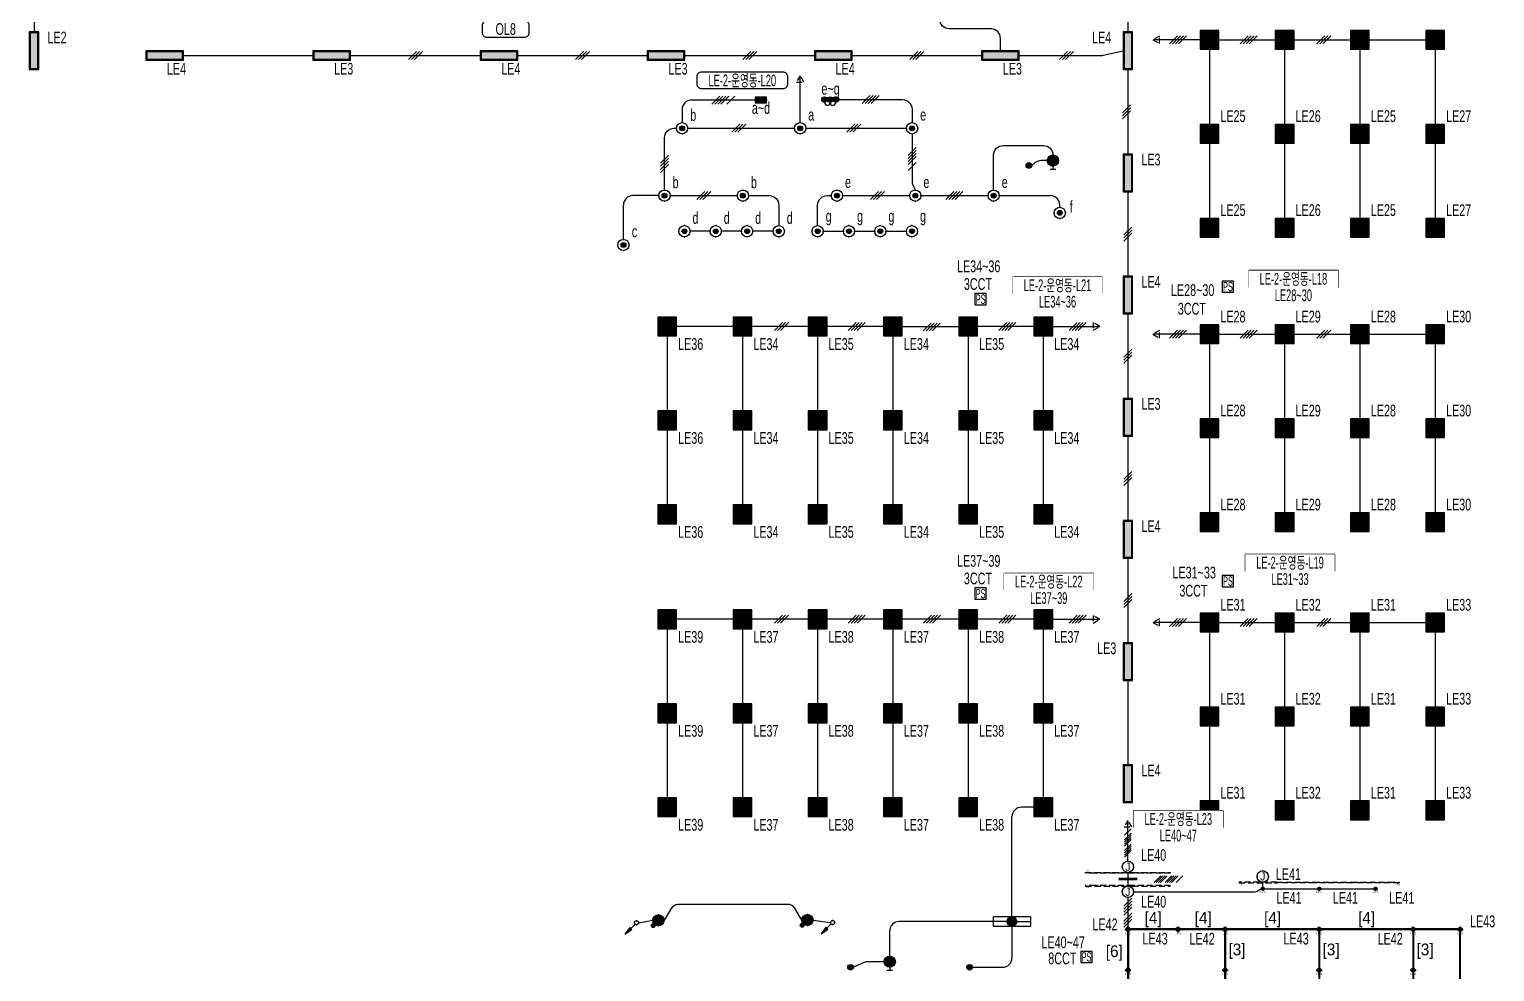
# Model space of a CAD drawing. Header units: millimetres. Extents: x 86947 to 500447, y -530175 to 1059536.
# Drawn here: x 126004 to 172755, y -129245 to -99159 of the extents above; entities that cross this region are included whole.
import ezdxf
from ezdxf.enums import TextEntityAlignment as Align

# ---------------------------------------------------------------- set-up
doc = ezdxf.new("R2010")
doc.units = ezdxf.units.MM
doc.header["$LTSCALE"] = 150
doc.set_wipeout_variables(frame=1)
doc.linetypes.add('D1', pattern=[3, 1, -1, 1])
doc.linetypes.add('DASHED2', pattern=[0.375, 0.25, -0.125])
for name, color, linetype in [('------01 Distribution Panel', 3, 'Continuous'), ('------03 Lighting Fixture', 3, 'Continuous'), ('------04 Lighting Switch', 2, 'Continuous'), ('------04 Number of Strands (가닥수)', 1, 'Continuous'), ('------Number of Strands (가닥수)', 1, 'Continuous'), ('-----20 General Symbol', 3, 'Continuous'), ('-----21 Embeded Wire in Ceiling or Wall', 4, 'Continuous'), ('-----23 Concealed or Exposed Wire', 4, 'D1'), ('-----29 Indicator', 1, 'Continuous'), ('e', 1, 'Continuous'), ('I-C-LIGHT', 10, 'Continuous')]:
    doc.layers.add(name, color=color, linetype=linetype)
doc.styles.add('ELEC', font='')
doc.styles.get('ELEC').set_extended_font_data('Dotum')

# ---------------------------------------------------------------- blocks, each defined once
blk = doc.blocks.new('*U15')
blk.add_lwpolyline([(150, 0), (-150, 0), (-150, -300), (150, -300)], close=True)
at = {"style": 'ELEC', "width": 0.6}
blk.add_text('PS', height=250, dxfattribs=at).set_placement((0, -150), align=Align.MIDDLE)
blk = doc.blocks.new('*U12')
h = blk.add_hatch(color=256)
edge = h.paths.add_edge_path()
edge.add_arc((0, -75), 75, 0, 360)
blk.add_circle((0, -75), 75)
blk = doc.blocks.new('*U16')
h = blk.add_hatch(color=256)
edge = h.paths.add_edge_path()
edge.add_arc((-150, -75), 75, 0, 360)
h = blk.add_hatch(color=256)
edge = h.paths.add_edge_path()
edge.add_arc((0, -75), 75, 0, 360)
h = blk.add_hatch(color=256)
edge = h.paths.add_edge_path()
edge.add_arc((150, -75), 75, 0, 360)
for centre in [(-150, -75), (0, -75), (150, -75)]:
    blk.add_circle(centre, 75)
for centre in [(-75, 0), (75, 0)]:
    blk.add_arc(centre, 75, 0, 180)
blk = doc.blocks.new('*U14')
h = blk.add_hatch(color=256)
edge = h.paths.add_edge_path()
edge.add_arc((-75, -75), 75, 0, 360)
h = blk.add_hatch(color=256)
edge = h.paths.add_edge_path()
edge.add_arc((75, -75), 75, 0, 360)
blk.add_lwpolyline([(150, 0), (-150, 0), (-150, -150), (150, -150)], close=True)
for centre in [(-75, -75), (75, -75)]:
    blk.add_circle(centre, 75)
blk = doc.blocks.new('E16')
at = {"linetype": 'Continuous'}
h = blk.add_hatch(color=256, dxfattribs=at)
h.dxf.hatch_style = 1
h.paths.add_polyline_path([(570, -120), (570, 120), (-570, 120), (-570, -120)])
blk.add_lwpolyline([(600, 150), (-600, 150), (-600, -150), (600, -150)], close=True, dxfattribs=at)
at = {"color": 1, "linetype": 'Continuous'}
blk.add_lwpolyline([(570, 120), (-570, 120), (-570, -120), (570, -120)], close=True, dxfattribs=at)
blk = doc.blocks.new('E21')
h = blk.add_hatch(color=256)
h.dxf.hatch_style = 1
h.paths.add_polyline_path([(-270, 270), (-270, -270), (270, -270), (270, 270)])
blk.add_lwpolyline([(-300, -300), (300, -300), (300, 300), (-300, 300)], close=True)
at = {"color": 1, "linetype": 'Continuous'}
blk.add_lwpolyline([(-270, -270), (270, -270), (270, 270), (-270, 270)], close=True, dxfattribs=at)
blk = doc.blocks.new('D02')
at = {"linetype": 'Continuous'}
for radius in [150, 64.3]:
    blk.add_circle((0, 0), radius, dxfattribs=at)
for p in [(-150, 0), (0, 150), (150, 0), (0, -150)]:
    blk.add_point(p)
blk = doc.blocks.new('G07-1')
blk.add_hatch(color=256).paths.add_polyline_path([(64, 0, 1), (-64, 0, 1)])
blk.add_blockref('D02', (0, 0))
blk = doc.blocks.new('D06')
for p, q in [((-75, 0), (0, 0)), ((0, -75), (0, 75))]:
    blk.add_line(p, q)
at = {"linetype": 'Continuous'}
blk.add_circle((-225, 0), 150, dxfattribs=at)
for p in [(-375, 0), (-225, 150), (-75, 0), (-225, -150)]:
    blk.add_point(p)
blk = doc.blocks.new('E06')
blk.add_hatch(color=256).paths.add_polyline_path([(-75, 0, 1), (-375, 0, 1)])
blk.add_blockref('D06', (0, 0))
blk = doc.blocks.new('D01')
at = {"linetype": 'Continuous'}
blk.add_circle((0, 0), 150, dxfattribs=at)
for p in [(-150, 0), (0, 150), (150, 0), (0, -150)]:
    blk.add_point(p)
blk = doc.blocks.new('E05')
blk.add_hatch(color=256).paths.add_polyline_path([(106, 106), (106, 106, 0.668179), (-150, 0, 1), (150, 0, 0.198912)])
h = blk.add_hatch(color=256)
edge = h.paths.add_edge_path()
edge.add_arc((141, 141), 50, 0, 360)
blk.add_circle((141, 141), 50)
blk.add_blockref('D01', (0, 0))
blk = doc.blocks.new('D14')
at = {"linetype": 'Continuous'}
for p, q in [((-150, 0), (-600, 0)), ((150, 0), (600, 0))]:
    blk.add_line(p, q, dxfattribs=at)
blk.add_lwpolyline([(600, 150), (-600, 150), (-600, -150), (600, -150)], close=True, dxfattribs=at)
blk.add_circle((0, 0), 150, dxfattribs=at)
for p in [(-150, 0), (0, 150), (150, 0), (0, -150)]:
    blk.add_point(p)
blk = doc.blocks.new('E14')
blk.add_hatch(color=256).paths.add_polyline_path([(-150, 0, 1), (150, 0, 1)])
blk.add_blockref('D14', (0, 0))
blk = doc.blocks.new('L-spot-2')
at = {"color": 2}
blk.add_lwpolyline([(1496158, 242399), (1496128, 242369), (1496158, 242339), (1496188, 242369)], close=True, dxfattribs=at)
at = {"layer": 'I-C-LIGHT', "color": 1}
for p, q in [((1496062, 242369), (1496253, 242369)), ((1496158, 242274), (1496158, 242465))]:
    blk.add_line(p, q, dxfattribs=at)
at = {"layer": 'I-C-LIGHT', "color": 4}
blk.add_circle((1496158, 242369), 65, dxfattribs=at)
at = {"layer": 'I-C-LIGHT', "color": 8}
blk.add_circle((1496158, 242369), 55.6, dxfattribs=at)
at = {"layer": 'I-C-LIGHT', "color": 9, "insert": (1496158, 242244), "char_height": 60, "width": 294.84, "attachment_point": 5, "style": 'ELEC'}
blk.add_mtext('LS-2', dxfattribs=at)
blk = doc.blocks.new('LT-1')
at = {"layer": 'I-C-LIGHT'}
h = blk.add_hatch(dxfattribs=at)
h.set_pattern_fill('ANSI31', color=249, scale=50)
h.set_pattern_definition([(45, (137317.1204, 2203378.948), (-4.419417382, 4.419417382), [])])
edge = h.paths.add_edge_path()
edge.add_arc((1069218, 760156), 25, 0, 360)
at = {"layer": 'I-C-LIGHT', "color": 1}
for p, q in [((1069158, 760156), (1069278, 760156)), ((1069218, 760216), (1069218, 760096))]:
    blk.add_line(p, q, dxfattribs=at)
at = {"layer": 'I-C-LIGHT', "color": 9}
blk.add_circle((1069218, 760156), 48, dxfattribs=at)
at = {"layer": 'I-C-LIGHT', "color": 1}
blk.add_circle((1069218, 760156), 40, dxfattribs=at)
at = {"layer": 'I-C-LIGHT', "color": 8}
blk.add_circle((1069218, 760156), 25, dxfattribs=at)
at = {"layer": 'I-C-LIGHT', "color": 9, "insert": (1069218, 760096), "char_height": 60, "width": 294.84, "attachment_point": 2, "style": 'ELEC'}
blk.add_mtext('LD-1', dxfattribs=at)
blk = doc.blocks.new('2F 인테리어')
at = {"layer": 'I-C-LIGHT', "color": 4}
for p, q in [((-88146, -127991), (-88146, -131795)), ((-85146, -128006), (-85146, -131699)), ((-82146, -127991), (-82146, -131795))]:
    blk.add_line(p, q, dxfattribs=at)
at = {"layer": 'I-C-LIGHT', "linetype": 'DASHED2', "ltscale": 5, "elevation": 0}
for points in [[(-92596, -126075), (-92296, -126075), (-92296, -126095), (-92596, -126095)], [(-92596, -126515), (-92296, -126515), (-92296, -126495), (-92596, -126495)], [(-87696, -126405), (-86496, -126405), (-86496, -126385), (-87696, -126385)], [(-85296, -126405), (-86496, -126405), (-86496, -126385), (-85296, -126385)], [(-84096, -126405), (-85296, -126405), (-85296, -126385), (-84096, -126385)], [(-82896, -126405), (-84096, -126405), (-84096, -126385), (-82896, -126385)], [(-82596, -126405), (-82896, -126405), (-82896, -126385), (-82596, -126385)]]:
    blk.add_lwpolyline(points, close=True, dxfattribs=at)
at = {"layer": 'I-C-LIGHT', "linetype": 'DASHED2', "ltscale": 5}
for points in [[(-92296, -126075), (-91096, -126075), (-91096, -126095), (-92296, -126095)], [(-91096, -126075), (-89896, -126075), (-89896, -126095), (-91096, -126095)], [(-92296, -126515), (-91096, -126515), (-91096, -126495), (-92296, -126495)], [(-91096, -126515), (-89896, -126515), (-89896, -126495), (-91096, -126495)]]:
    blk.add_lwpolyline(points, close=True, dxfattribs=at)
at = {"layer": 'I-C-LIGHT', "color": 1, "elevation": 0}
for points in [[(-106146, -131810), (-80631, -131810), (-80631, -127880), (-91261, -127880), (-91261, -131795)], [(-106146, -131780), (-80661, -131780), (-80661, -127910), (-91231, -127910), (-91231, -131795)]]:
    blk.add_lwpolyline(points, dxfattribs=at)
at = {"layer": 'I-C-LIGHT', "color": 4, "elevation": 0}
blk.add_lwpolyline([(-106146, -131795), (-80646, -131795), (-80646, -127895), (-91246, -127895), (-91246, -131795)], dxfattribs=at)
at = {"layer": 'I-C-LIGHT', "color": 1}
for points in [[(-88161, -127895), (-88161, -131795)], [(-88131, -127895), (-88131, -131795)], [(-85161, -127895), (-85161, -131795)], [(-85131, -127895), (-85131, -131795)], [(-82161, -127895), (-82161, -131795)], [(-82131, -127895), (-82131, -131795)]]:
    blk.add_lwpolyline(points, dxfattribs=at)
at = {"layer": 'I-C-LIGHT', "xscale": 1.041666666666667, "yscale": 1.041666666666667, "zscale": 1.041666666666667}
for p in [(-1200715, -918425), (-1198915, -918425), (-1197115, -918425)]:
    blk.add_blockref('LT-1', p, dxfattribs=at)
at = {"layer": 'I-C-LIGHT'}
for p in [(-1587404, -370264, 0), (-1585804, -370264), (-1584304, -370264), (-1581304, -370264), (-1578304, -370264), (-1576804, -370264), (-1587404, -371564, 0), (-1584304, -371564), (-1581304, -371564), (-1578304, -371564)]:
    blk.add_blockref('L-spot-2', p, dxfattribs=at)
at = {"layer": 'I-C-LIGHT', "color": 9, "char_height": 60, "width": 195.11, "attachment_point": 5, "style": 'ELEC'}
for insert in [(-92534, -126025), (-92534, -126545), (-87649, -126455, 0), (-82620, -126455, 0)]:
    blk.add_mtext('T5', dxfattribs=dict(at, insert=insert))
blk = doc.blocks.new('O01')
blk.add_hatch(color=256).paths.add_polyline_path([(-149, -218), (-218, -149), (-368, -368)])
blk.add_line((-46, -46), (-184, -184))
blk.add_lwpolyline([(-368, -368), (-149, -218), (-218, -149), (-368, -368)])
blk.add_circle((0, 0), 65)
for p in [(-65, 0), (-65, 0), (0, 65), (0, 65), (65, 0), (65, 0), (0, -65), (0, -65)]:
    blk.add_point(p)
blk = doc.blocks.new('O04')
blk.add_circle((0, 0), 150)
for p in [(-150, 0), (0, 150), (150, 0), (0, -150)]:
    blk.add_point(p)
at = {"style": 'ELEC'}
blk.add_text('J', height=214, dxfattribs=at).set_placement((0, 0), align=Align.MIDDLE)
blk = doc.blocks.new('O07')
blk.add_lwpolyline([(0, -100), (173, 0), (0, 100)], close=True)
blk = doc.blocks.new('*U44')
at = {"color": 0}
for p, q in [((-186, -106), (26, 106)), ((-106, -106), (106, 106)), ((-26, -106), (186, 106))]:
    blk.add_line(p, q, dxfattribs=at)
blk = doc.blocks.new('*U47')
at = {"color": 0}
for p, q in [((-226, -106), (-14, 106)), ((-146, -106), (66, 106)), ((-66, -106), (146, 106)), ((14, -106), (226, 106))]:
    blk.add_line(p, q, dxfattribs=at)
blk = doc.blocks.new('*U46')
at = {"color": 0}
for p, q in [((-306, -106), (-94, 106)), ((-226, -106), (-14, 106)), ((-146, -106), (66, 106)), ((-66, -106), (146, 106)), ((94, -106), (306, 106))]:
    blk.add_line(p, q, dxfattribs=at)
blk = doc.blocks.new('*U50')
at = {"color": 0}
for p, q in [((-386, -106), (-174, 106)), ((-306, -106), (-94, 106)), ((-226, -106), (-14, 106)), ((-146, -106), (66, 106)), ((14, -106), (226, 106)), ((94, -106), (306, 106)), ((174, -106), (386, 106))]:
    blk.add_line(p, q, dxfattribs=at)
blk = doc.blocks.new('P08')
at = {"color": 0}
for p, q in [((-244, 106), (-456, -106)), ((-174, 106), (-386, -106)), ((-104, 106), (-316, -106)), ((-34, 106), (-246, -106)), ((106, 106), (-106, -106)), ((176, 106), (-36, -106)), ((246, 106), (34, -106)), ((316, 106), (104, -106)), ((456, 106), (244, -106))]:
    blk.add_line(p, q, dxfattribs=at)

msp = doc.modelspace()

# ---------------------------------------------------------------- linework, layer by layer
at = {"layer": '------01 Distribution Panel', "color": 1}
for points in [[(164906, -107388), (167760, -107388), (167760, -106863), (164906, -106863)], [(157380, -107594), (160235, -107594), (160235, -107069), (157380, -107069)], [(164797, -116449), (167652, -116449), (167652, -115924), (164797, -115924)], [(157101, -117055), (159956, -117055), (159956, -116530), (157101, -116530)], [(161234, -124634), (164089, -124634), (164089, -124109), (161234, -124109)]]:
    msp.add_lwpolyline(points, close=True, dxfattribs=at)
at = {"layer": '-----21 Embeded Wire in Ceiling or Wall'}
for p, q in [((157587, -99995), (160201, -99995)), ((160266, -99988), (160904, -99845)), ((146089, -104470), (145259, -104470)), ((156950, -104470), (158579, -104470)), ((144959, -105865), (144959, -104770)), ((158879, -104840), (158879, -104770)), ((157354, -127495), (157354, -124295)), ((158054, -123995), (157654, -123995)), ((153454, -128745), (153454, -127945)), ((156754, -127645), (153754, -127645)), ((157354, -127795), (157354, -128805)), ((156094, -129105), (157054, -129105))]:
    msp.add_line(p, q, dxfattribs=at)
for points in [[(126154, -96545), (126154, -99245)], [(161054, -96545), (161054, -99245)], [(161054, -100445), (161054, -103145)], [(147011, -102320), (150416, -102320)], [(150776, -102320), (153986, -102320)], [(146449, -104470), (148589, -104470)], [(151950, -104470), (154090, -104470)], [(154450, -104470), (156590, -104470)], [(161054, -104345), (161054, -107045)], [(161054, -108245), (161054, -110945)], [(161054, -112145), (161054, -114845)], [(161054, -116045), (161054, -118745)], [(161054, -119945), (161054, -122645)], [(161054, -125715), (161054, -124415)], [(161054, -126075), (161054, -126515)], [(165354, -126545), (165354, -126385)], [(165404, -126595), (167104, -126595)], [(167204, -126595), (168904, -126595)], [(161054, -126875), (161054, -127830)], [(145454, -127683), (145894, -127605)], [(151009, -127595), (151554, -127673)]]:
    msp.add_lwpolyline(points, dxfattribs=at)
for points in [[(156987, -99845), (156987, -99445, 0.414214), (156687, -99145), (155354, -99145, -0.414214), (155054, -98845), (155054, -96370)], [(149160, -101419), (147131, -101419, 0.414214), (146831, -101719), (146831, -102140)], [(151824, -101405), (153866, -101405, -0.414214), (154166, -101705), (154166, -102140)], [(146269, -104290), (146269, -102620, -0.414214), (146569, -102320), (146651, -102320)], [(154166, -102500), (154166, -103996, 0.106501), (154193, -104120), (154270, -104290)], [(156770, -104290), (156770, -103170, -0.414214), (157070, -102870), (158359, -102870, -0.414214), (158659, -103170)], [(158479, -103350), (158284, -103350, 0.168582), (158098, -103414), (157984, -103505)], [(148949, -104470), (149614, -104470, -0.414214), (149914, -104770), (149914, -105426)], [(151154, -105426), (151154, -104770, -0.414214), (151454, -104470), (151590, -104470)], [(161234, -126695), (165055, -126695, 0.137017), (165210, -126652), (165304, -126595)], [(150649, -127595), (150422, -127217, 0.264152), (150207, -127095), (146695, -127105, 0.262743), (146481, -127226), (146254, -127605)], [(153274, -128925), (152760, -128925, 0.10561), (152637, -128951), (152294, -129105)]]:
    msp.add_lwpolyline(points, format="xyb", dxfattribs=at)
at = {"layer": '-----21 Embeded Wire in Ceiling or Wall', "elevation": 0}
for points in [[(163354, -99495), (161854, -99495)], [(163954, -99495), (165754, -99495)], [(166354, -99495), (168154, -99495)], [(168754, -99495), (170554, -99495)], [(130920, -99995), (135054, -99995)], [(136254, -99995), (140387, -99995)], [(141587, -99995), (145720, -99995)], [(146920, -99995), (151054, -99995)], [(152254, -99995), (156387, -99995)], [(163654, -99795), (163654, -102195)], [(166054, -99795), (166054, -102195)], [(168454, -99795), (168454, -102195)], [(170854, -99795), (170854, -102195)], [(150596, -102140), (150596, -100640)], [(163654, -102795), (163654, -105195)], [(166054, -102795), (166054, -105195)], [(168454, -102795), (168454, -105195)], [(170854, -102795), (170854, -105195)], [(147724, -105606), (147084, -105606)], [(148724, -105606), (148084, -105606)], [(149734, -105606), (149084, -105606)], [(151334, -105606), (151974, -105606)], [(152334, -105606), (152974, -105606)], [(153334, -105606), (153984, -105606)], [(148454, -108645), (146654, -108645)], [(150854, -108645), (149054, -108645)], [(153254, -108645), (151454, -108645)], [(155645, -108663), (153845, -108663)], [(158054, -108645), (156254, -108645)], [(158654, -108645), (160154, -108645)], [(163354, -108895), (161854, -108895)], [(163954, -108895), (165754, -108895)], [(166354, -108895), (168154, -108895)], [(168754, -108895), (170554, -108895)], [(146354, -108945), (146354, -111345)], [(148754, -108945), (148754, -111345)], [(151154, -108945), (151154, -111345)], [(153554, -108945), (153554, -111345)], [(155954, -108945), (155954, -111345)], [(158354, -108945), (158354, -111345)], [(163654, -109195), (163654, -111595)], [(166054, -109195), (166054, -111595)], [(168454, -109195), (168454, -111595)], [(170854, -109195), (170854, -111595)], [(146354, -111945), (146354, -114345)], [(148754, -111945), (148754, -114345)], [(151154, -111945), (151154, -114345)], [(153554, -111945), (153554, -114345)], [(155954, -111945), (155954, -114345)], [(158354, -111945), (158354, -114345)], [(163654, -112195), (163654, -114595)], [(166054, -112195), (166054, -114595)], [(168454, -112195), (168454, -114595)], [(170854, -112195), (170854, -114595)], [(148454, -117995), (146654, -117995)], [(150854, -117995), (149054, -117995)], [(153254, -117995), (151454, -117995)], [(155654, -117995), (153854, -117995)], [(158054, -117995), (156254, -117995)], [(158654, -117995), (160154, -117995)], [(163354, -118095), (161854, -118095)], [(163954, -118095), (165754, -118095)], [(166354, -118095), (168154, -118095)], [(168754, -118095), (170554, -118095)], [(146354, -118295), (146354, -120695)], [(148754, -118295), (148754, -120695)], [(151154, -118295), (151154, -120695)], [(153554, -118295), (153554, -120695)], [(155954, -118295), (155954, -120695)], [(158354, -118295), (158354, -120695)], [(163654, -118395), (163654, -120795)], [(166054, -118395), (166054, -120795)], [(168454, -118395), (168454, -120795)], [(170854, -118395), (170854, -120795)], [(146354, -121295), (146354, -123695)], [(148754, -121295), (148754, -123695)], [(151154, -121295), (151154, -123695)], [(153554, -121295), (153554, -123695)], [(155954, -121295), (155954, -123695)], [(158354, -121295), (158354, -123695)], [(163654, -121395), (163654, -123795)], [(166054, -121395), (166054, -123795)], [(168454, -121395), (168454, -123795)], [(170854, -121395), (170854, -123795)]]:
    msp.add_lwpolyline(points, dxfattribs=at)
at = {"layer": '-----21 Embeded Wire in Ceiling or Wall'}
for centre, start, end in [((160201, -99695), 270, 282.625), ((145259, -104770), 90, 180), ((158579, -104770), 0, 90), ((157654, -124295), 90, 180), ((153754, -127945), 90, 180), ((157054, -128805), 270, 0)]:
    msp.add_arc(centre, 300, start, end, dxfattribs=at)
at = {"color": 1, "linetype": 'Continuous'}
for points in [[(140453, -99263, 0.414214), (140603, -99413), (141803, -99413, 0.414214), (141953, -99263), (141953, -99038, 0.414214), (141803, -98888), (140603, -98888, 0.414214), (140453, -99038)], [(147301, -100898, 0.414214), (147451, -101048), (150051, -101053, 0.414214), (150201, -100903), (150201, -100678, 0.414214), (150051, -100528), (147451, -100523, 0.414214), (147301, -100673)]]:
    msp.add_lwpolyline(points, format="xyb", close=True, dxfattribs=at)
at = {"layer": 'e'}
msp.add_lwpolyline([(163054, -126288, 0, 0, 0), (161354, -126288, 90, 90, 0), (160754, -126288, 0, 0, 0)], format="xyseb", dxfattribs=at)

# ---------------------------------------------------------------- block references
at = {"layer": '------03 Lighting Fixture'}
for name, p, rotation in [('E16', (126154, -99845), 270), ('E16', (161054, -99845), 270), ('E16', (161054, -103745), 270), ('E16', (161054, -107645), 270), ('E16', (161054, -111545), 270), ('E16', (161054, -115445), 270), ('E16', (161054, -119345), 270), ('E16', (161054, -123245), 270), ('E14', (157354, -127645), 180)]:
    msp.add_blockref(name, p, dxfattribs=dict(at, rotation=rotation))
for name, p in [('E21', (163654, -99495)), ('E21', (166054, -99495)), ('E21', (168454, -99495)), ('E21', (170854, -99495)), ('E16', (130320, -99995)), ('E16', (135654, -99995)), ('E16', (140987, -99995)), ('E16', (146320, -99995)), ('E16', (151654, -99995)), ('E16', (156987, -99995)), ('E21', (163654, -102495)), ('E21', (166054, -102495)), ('E21', (168454, -102495)), ('E21', (170854, -102495)), ('E21', (163654, -105495)), ('E21', (166054, -105495)), ('E21', (168454, -105495)), ('E21', (170854, -105495)), ('E21', (146354, -108645)), ('E21', (148754, -108645)), ('E21', (151154, -108645)), ('E21', (153554, -108645)), ('E21', (155954, -108645)), ('E21', (158354, -108645)), ('E21', (163654, -108895)), ('E21', (166054, -108895)), ('E21', (168454, -108895)), ('E21', (170854, -108895)), ('E21', (146354, -111645)), ('E21', (148754, -111645)), ('E21', (151154, -111645)), ('E21', (153554, -111645)), ('E21', (155954, -111645)), ('E21', (158354, -111645)), ('E21', (163654, -111895)), ('E21', (166054, -111895)), ('E21', (168454, -111895)), ('E21', (170854, -111895)), ('E21', (146354, -114645)), ('E21', (148754, -114645)), ('E21', (151154, -114645)), ('E21', (153554, -114645)), ('E21', (155954, -114645)), ('E21', (158354, -114645)), ('E21', (163654, -114895)), ('E21', (166054, -114895)), ('E21', (168454, -114895)), ('E21', (170854, -114895)), ('E21', (146354, -117995)), ('E21', (148754, -117995)), ('E21', (151154, -117995)), ('E21', (153554, -117995)), ('E21', (155954, -117995)), ('E21', (158354, -117995)), ('E21', (163654, -118095)), ('E21', (166054, -118095)), ('E21', (168454, -118095)), ('E21', (170854, -118095)), ('E21', (146354, -120995)), ('E21', (148754, -120995)), ('E21', (151154, -120995)), ('E21', (153554, -120995)), ('E21', (155954, -120995)), ('E21', (158354, -120995)), ('E21', (163654, -121095)), ('E21', (166054, -121095)), ('E21', (168454, -121095)), ('E21', (170854, -121095)), ('E21', (146354, -123995)), ('E21', (148754, -123995)), ('E21', (151154, -123995)), ('E21', (153554, -123995)), ('E21', (155954, -123995)), ('E21', (158354, -123995)), ('E21', (163654, -124095)), ('E21', (166054, -124095)), ('E21', (168454, -124095)), ('E21', (170854, -124095))]:
    msp.add_blockref(name, p, dxfattribs=at)
at = {"layer": '------03 Lighting Fixture', "xscale": 1.2, "yscale": 1.2, "zscale": 1.2}
for p in [(146831, -102320), (150596, -102320), (154166, -102320), (146269, -104470), (148769, -104470), (151770, -104470), (154270, -104470), (156770, -104470), (158879, -105020), (146904, -105606), (147904, -105606), (148904, -105606), (149914, -105606), (151154, -105606), (152154, -105606), (153154, -105606), (154164, -105606), (144959, -106045)]:
    msp.add_blockref('G07-1', p, dxfattribs=at)
for name, p, rotation in [('E06', (158659, -103620), 270), ('E05', (146074, -127605), 180), ('E05', (150829, -127595), 180), ('E06', (153454, -129195), 270)]:
    msp.add_blockref(name, p, dxfattribs=dict(at, rotation=rotation))
at = {"layer": '------04 Lighting Switch'}
msp.add_blockref('2F 인테리어', (252300, 0), dxfattribs=at)
at = {"layer": '------04 Lighting Switch', "xscale": 1.2, "yscale": 1.2, "zscale": 1.2, "rotation": 180}
for name, p in [('*U14', (149340, -101509)), ('*U16', (151554, -101495)), ('*U12', (157894, -103595)), ('*U12', (152204, -129195)), ('*U12', (156004, -129195))]:
    msp.add_blockref(name, p, dxfattribs=at)
at = {"layer": '------04 Lighting Switch', "xscale": 1.2, "yscale": 1.2, "zscale": 1.2}
for p in [(164244, -107195), (156354, -107595), (164244, -116595), (156354, -116995), (159734, -128595)]:
    msp.add_blockref('*U15', p, dxfattribs=at)
at = {"layer": '------04 Number of Strands (가닥수)', "xscale": 1.2, "yscale": 1.2, "zscale": 1.2}
for name, p in [('*U47', (162652, -99495)), ('*U47', (164902, -99495)), ('*U44', (167302, -99495)), ('*U44', (138320, -99995)), ('*U44', (143654, -99995)), ('*U44', (148987, -99995)), ('*U44', (154320, -99995)), ('*U44', (159092, -99995)), ('*U46', (148146, -101419)), ('*U47', (152845, -101405)), ('*U44', (148637, -102320)), ('*U44', (152305, -102320)), ('*U44', (147519, -104470)), ('*U44', (153068, -104470)), ('*U47', (155520, -104470)), ('*U44', (150002, -108645)), ('*U47', (152402, -108645)), ('*U47', (154793, -108663)), ('*U47', (157202, -108645)), ('*U47', (159452, -108645)), ('*U47', (162652, -108895)), ('*U47', (164902, -108895)), ('*U44', (167302, -108895)), ('*U44', (150002, -117995)), ('*U47', (152402, -117995)), ('*U47', (154802, -117995)), ('*U47', (157202, -117995)), ('*U47', (159452, -117995)), ('*U47', (162652, -118095)), ('*U47', (164902, -118095)), ('*U44', (167302, -118095))]:
    msp.add_blockref(name, p, dxfattribs=at)
at = {"layer": '------04 Number of Strands (가닥수)', "xscale": -1.2, "yscale": 1.2, "zscale": 1.2, "rotation": 90}
for name, p in [('*U44', (161004, -101795)), ('*U47', (146269, -103455)), ('*U46', (154166, -103296)), ('*U44', (161054, -105695)), ('*U44', (161054, -109595)), ('*U44', (161054, -113495)), ('*U44', (161054, -117395)), ('*U50', (161054, -127364))]:
    msp.add_blockref(name, p, dxfattribs=at)
at = {"layer": '------Number of Strands (가닥수)', "xscale": -1, "rotation": 270}
msp.add_blockref('P08', (161054, -125135), dxfattribs=at)
at = {"layer": '------Number of Strands (가닥수)'}
msp.add_blockref('P08', (162344, -126288), dxfattribs=at)
at = {"layer": '-----20 General Symbol', "xscale": 1.2, "yscale": 1.2, "zscale": 1.2}
for p in [(161054, -125895), (165354, -126205), (161054, -126695)]:
    msp.add_blockref('O04', p, dxfattribs=at)
at = {"layer": '-----20 General Symbol'}
for p in [(145376, -127683), (151632, -127673)]:
    msp.add_blockref('O01', p, dxfattribs=at)
at = {"layer": '-----23 Concealed or Exposed Wire', "xscale": 1.199999999953434, "yscale": 1.199999999953434, "zscale": 1.199999999953434}
for p, rotation in [((162061, -99495), 180), ((150596, -100848), 89.99999999999999), ((162061, -108895), 180), ((162061, -118095), 180), ((161054, -124623), 90)]:
    msp.add_blockref('O07', p, dxfattribs=dict(at, rotation=rotation))
for p in [(159946, -108645), (159946, -117995)]:
    msp.add_blockref('O07', p, dxfattribs=at)

# ---------------------------------------------------------------- texts
at = {"layer": '------04 Lighting Switch', "style": 'ELEC', "width": 0.7}
for s, p in [('LE2', (126888, -99419)), ('LE4', (160214, -99419)), ('LE4', (130700, -100418)), ('LE3', (136033, -100418)), ('LE4', (141367, -100418)), ('LE3', (146700, -100418)), ('LE4', (152033, -100418)), ('LE3', (157367, -100418)), ('e~g', (151567, -101114)), ('b', (147185, -101889)), ('a~d', (149347, -101664)), ('a', (150949, -101889)), ('e', (154520, -101889)), ('LE25', (164404, -101931)), ('LE26', (166804, -101931)), ('LE25', (169204, -101931)), ('LE27', (171604, -101931)), ('LE3', (161788, -103319)), ('b', (146622, -104039)), ('b', (149122, -104039)), ('e', (152123, -104039)), ('e', (154623, -104039)), ('e', (157123, -104039)), ('f', (159244, -104814)), ('d', (147257, -105176)), ('d', (148257, -105176)), ('d', (149257, -105176)), ('d', (150267, -105176)), ('g', (151507, -105176)), ('g', (152507, -105176)), ('g', (153507, -105176)), ('g', (154517, -105176)), ('LE25', (164404, -104931)), ('LE26', (166804, -104931)), ('LE25', (169204, -104931)), ('LE27', (171604, -104931)), ('c', (145312, -105614)), ('LE34~36', (156293, -106727, 0)), ('LE4', (161788, -107219)), ('3CCT', (156268, -107291, 0)), ('LE28~30', (163118, -107486)), ('3CCT', (163094, -108080)), ('LE28', (169204, -108331)), ('LE30', (171604, -108331)), ('LE36', (147104, -109206)), ('LE34', (149504, -109206)), ('LE35', (151904, -109206)), ('LE34', (154304, -109206)), ('LE35', (156704, -109206)), ('LE34', (159104, -109206)), ('LE3', (161788, -111119)), ('LE28', (164404, -111331)), ('LE29', (166804, -111331)), ('LE28', (169204, -111331)), ('LE30', (171604, -111331)), ('LE36', (147104, -112206)), ('LE34', (149504, -112206)), ('LE35', (151904, -112206)), ('LE34', (154304, -112206)), ('LE35', (156704, -112206)), ('LE34', (159104, -112206)), ('LE28', (164404, -114331)), ('LE29', (166804, -114331)), ('LE28', (169204, -114331)), ('LE30', (171604, -114331)), ('LE4', (161788, -115019)), ('LE36', (147104, -115206)), ('LE34', (149504, -115206)), ('LE35', (151904, -115206)), ('LE34', (154304, -115206)), ('LE35', (156704, -115206)), ('LE34', (159104, -115206)), ('LE31~33', (163168, -116503)), ('3CCT', (156268, -116691, 0)), ('3CCT', (163143, -117082)), ('LE31', (164404, -117531)), ('LE32', (166804, -117531)), ('LE31', (169204, -117531)), ('LE33', (171604, -117531)), ('LE39', (147104, -118556, 0)), ('LE37', (149504, -118556, 0)), ('LE38', (151904, -118556, 0)), ('LE37', (154304, -118556, 0)), ('LE38', (156704, -118556, 0)), ('LE37', (159104, -118556, 0)), ('LE3', (160377, -118919)), ('LE31', (164404, -120531)), ('LE32', (166804, -120531)), ('LE31', (169204, -120531)), ('LE33', (171604, -120531)), ('LE39', (147104, -121556, 0)), ('LE37', (149504, -121556, 0)), ('LE38', (151904, -121556, 0)), ('LE37', (154304, -121556, 0)), ('LE38', (156704, -121556, 0)), ('LE37', (159104, -121556, 0)), ('LE4', (161788, -122819)), ('LE31', (164404, -123531)), ('LE32', (166804, -123531)), ('LE31', (169204, -123531)), ('LE33', (171604, -123531)), ('LE39', (147104, -124556, 0)), ('LE37', (149504, -124556, 0)), ('LE38', (151904, -124556, 0)), ('LE37', (154304, -124556, 0)), ('LE38', (156704, -124556, 0)), ('LE37', (159104, -124556, 0)), ('LE41', (166173, -126133, 0)), ('LE40', (161873, -127010)), ('LE41', (166191, -126889)), ('LE41', (167991, -126889)), ('LE41', (169791, -126889)), ('LE42', (160321, -127730, 0)), ('LE43', (172369, -127637)), ('LE43', (161921, -128189)), ('LE42', (163421, -128189)), ('LE43', (166421, -128189)), ('LE42', (169421, -128189)), ('LE40~47', (158986, -128307, 0)), ('8CCT', (158961, -128820, 0))]:
    msp.add_text(s, height=375, dxfattribs=at).set_placement(p, align=Align.MIDDLE)
at = {"layer": '-----29 Indicator', "style": 'ELEC'}
for s, p in [('[4]', (161857, -127571)), ('[4]', (163457, -127571, 0)), ('[4]', (165670, -127571, 0)), ('[4]', (168670, -127571, 0)), ('[6]', (160619, -128639)), ('[3]', (164534, -128581, 0)), ('[3]', (167534, -128581, 0)), ('[3]', (170534, -128581, 0))]:
    msp.add_text(s, height=375, dxfattribs=at).set_placement(p, align=Align.MIDDLE)
at = {"linetype": 'Continuous', "style": 'ELEC'}
for s, width, p in [('OL8', 0.7, (141203, -99151)), ('LE-2-운영동-L20', 0.6, (148751, -100788))]:
    msp.add_text(s, height=375, dxfattribs=dict(at, width=width)).set_placement(p, align=Align.MIDDLE)

# ---------------------------------------------------------------- next in the draw order: wipeouts: each hides what was drawn before it
at = {"color": 1}
for points in [[(164906, -107388), (167760, -107388), (167760, -106863), (164906, -106863)], [(157380, -107594), (160235, -107594), (160235, -107069), (157380, -107069)], [(164797, -116449), (167652, -116449), (167652, -115924), (164797, -115924)], [(157101, -117055), (159956, -117055), (159956, -116530), (157101, -116530)], [(161234, -124634), (164089, -124634), (164089, -124109), (161234, -124109)]]:
    msp.add_wipeout(points, dxfattribs=at)

# ---------------------------------------------------------------- next in the draw order: texts
at = {"layer": '------04 Lighting Switch', "style": 'ELEC', "width": 0.7}
msp.add_text('LE37~39', height=375, dxfattribs=at).set_placement((156293, -116130, 0), align=Align.MIDDLE)

# ---------------------------------------------------------------- next in the draw order: wipeouts: each hides what was drawn before it
at = {"color": 1}
for points in [[(164906, -107913), (167760, -107913), (167760, -107388), (164906, -107388)], [(157380, -108119), (160235, -108119), (160235, -107594), (157380, -107594)], [(164797, -116974), (167652, -116974), (167652, -116449), (164797, -116449)], [(157101, -117580), (159956, -117580), (159956, -117055), (157101, -117055)], [(161234, -125159), (164089, -125159), (164089, -124634), (161234, -124634)]]:
    msp.add_wipeout(points, dxfattribs=at)

# ---------------------------------------------------------------- next in the draw order: texts
at = {"layer": '------04 Lighting Switch', "style": 'ELEC', "width": 0.7}
for s, p in [('LE28', (164404, -108331)), ('LE29', (166804, -108331)), ('LE40', (161873, -125520))]:
    msp.add_text(s, height=375, dxfattribs=at).set_placement(p, align=Align.MIDDLE)
at = {"style": 'ELEC', "width": 0.6}
for s, p in [('LE-2-운영동-L18', (166333, -107126)), ('LE-2-운영동-L21', (158807, -107331)), ('LE28~30', (166333, -107651)), ('LE34~36', (158807, -107856)), ('LE-2-운영동-L19', (166225, -116186)), ('LE-2-운영동-L22', (158528, -116792)), ('LE31~33', (166225, -116711)), ('LE37~39', (158528, -117317)), ('LE-2-운영동-L23', (162661, -124371)), ('LE40~47', (162661, -124896))]:
    msp.add_text(s, height=375, dxfattribs=at).set_placement(p, align=Align.MIDDLE_CENTER)

doc.saveas('drawing.dxf')
